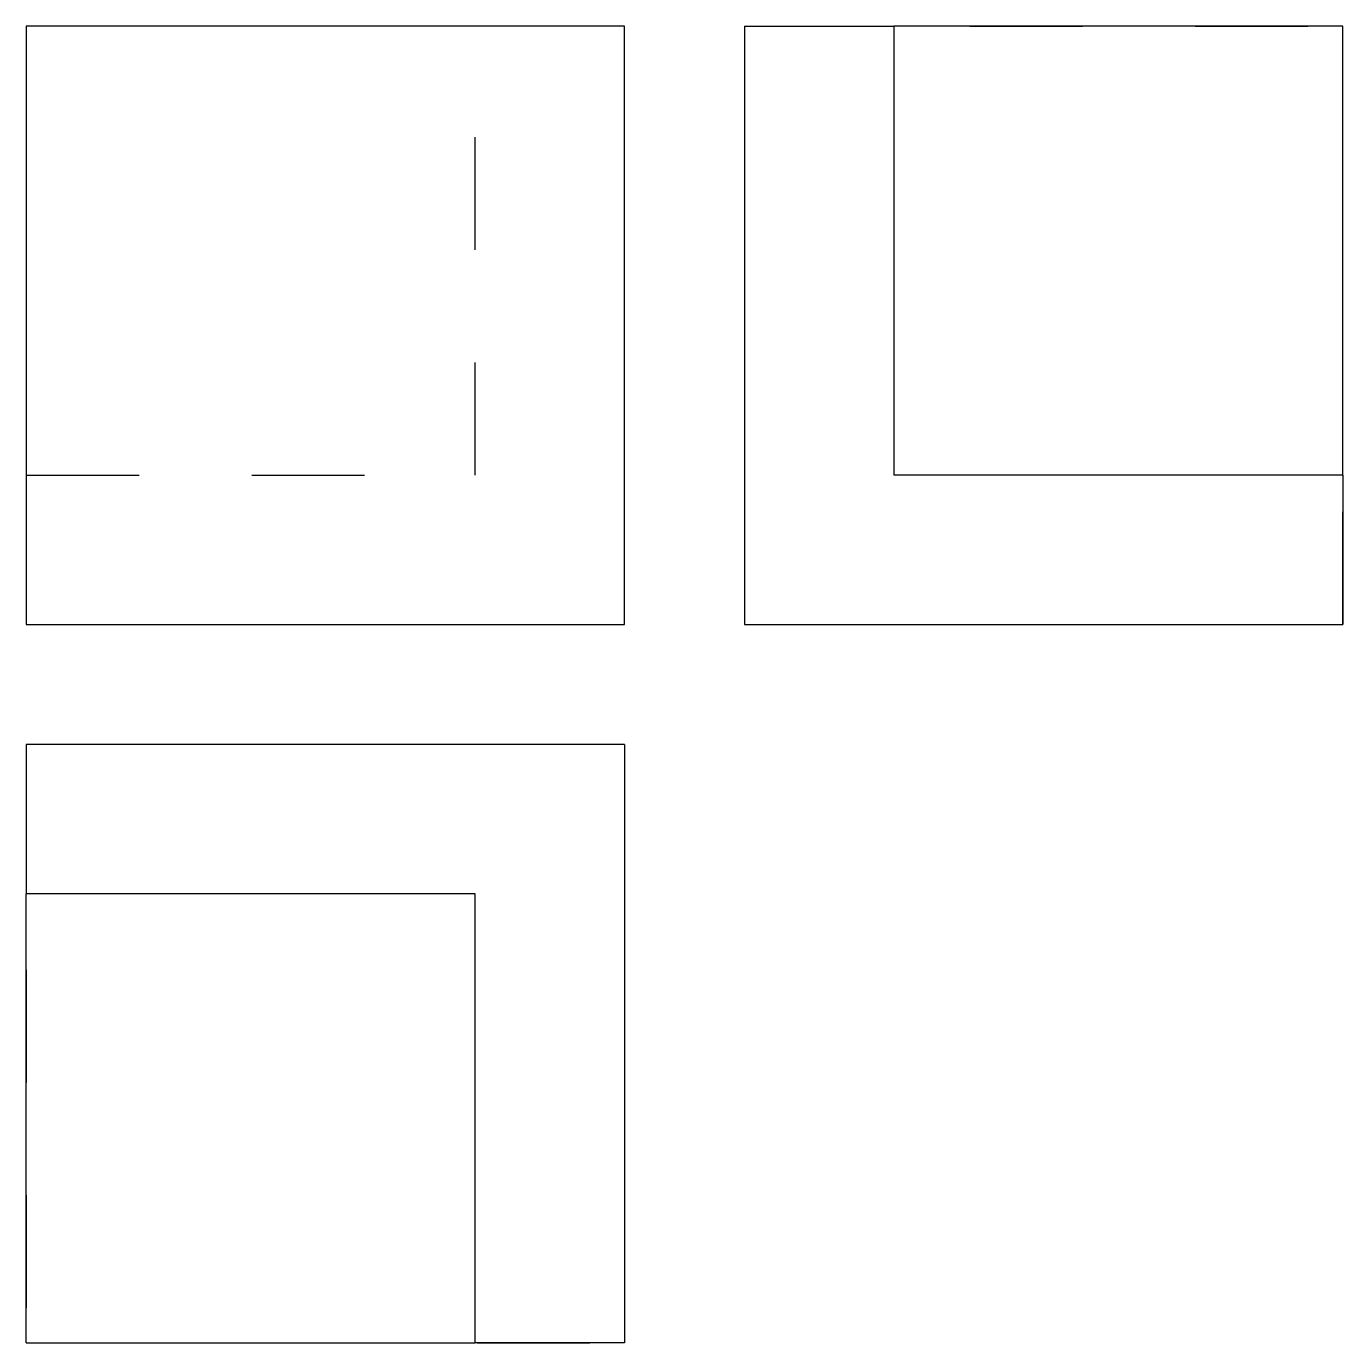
# Model space of a CAD drawing. Extents: x 0 to 1.17, y 0 to 1.17.
import ezdxf

# ---------------------------------------------------------------- set-up
doc = ezdxf.new("R2010")
doc.units = 0
doc.linetypes.add('HIDDEN', pattern=[0.026547, 0.017707, -0.00884])
for name, color, linetype in [('FRONT', 7, 'CONTINUOUS'), ('FRONT_HID', 7, 'HIDDEN'), ('LEFT', 7, 'CONTINUOUS'), ('LEFT_HID', 7, 'HIDDEN'), ('TOP', 7, 'CONTINUOUS'), ('TOP_HID', 7, 'HIDDEN')]:
    doc.layers.add(name, color=color, linetype=linetype)

msp = doc.modelspace()

# ---------------------------------------------------------------- linework, layer by layer
at = {"layer": 'FRONT'}
for p, q in [((0, 1.168081), (0, 0.637135)), ((0.530946, 1.168081), (0, 1.168081)), ((0.530946, 0.637135), (0.530946, 1.168081)), ((0, 0.637135), (0.530946, 0.637135))]:
    msp.add_line(p, q, dxfattribs=at)
at = {"layer": 'FRONT_HID', "linetype": 'HIDDEN'}
for p, q in [((0, 1.168081), (0, 0.769871)), ((0.398209, 1.168081), (0, 1.168081)), ((0.530946, 1.168081), (0.398209, 1.168081)), ((0.398209, 0.769871), (0.398209, 1.168081)), ((0.398209, 0.769871), (0.398209, 1.168081)), ((0, 0.769871), (0, 0.637135)), ((0, 0.769871), (0.398209, 0.769871)), ((0, 0.769871), (0.398209, 0.769871))]:
    msp.add_line(p, q, dxfattribs=at)
at = {"layer": 'LEFT'}
for p, q in [((0.637135, 1.168081), (0.637135, 0.637135)), ((0.637135, 1.168081), (0.769871, 1.168081)), ((0.769871, 1.168081), (0.769871, 0.769871)), ((1.168081, 1.168081), (0.769871, 1.168081)), ((1.168081, 0.769871), (1.168081, 1.168081)), ((1.168081, 0.769871), (0.769871, 0.769871)), ((1.168081, 0.769871), (1.168081, 0.637135)), ((0.637135, 0.637135), (1.168081, 0.637135))]:
    msp.add_line(p, q, dxfattribs=at)
at = {"layer": 'LEFT_HID', "linetype": 'HIDDEN'}
for p in [(0.637135, 1.168081), (1.168081, 0.637135)]:
    msp.add_line(p, (1.168081, 1.168081), dxfattribs=at)
at = {"layer": 'TOP'}
for p, q in [((0, 0.530946), (0, 0.398209)), ((0.530946, 0.530946), (0, 0.530946)), ((0.530946, 0.530946), (0.530946, 0)), ((0, 0), (0, 0.398209)), ((0.398209, 0.398209), (0, 0.398209)), ((0.398209, 0), (0.398209, 0.398209)), ((0, 0), (0.398209, 0)), ((0.530946, 0), (0.398209, 0))]:
    msp.add_line(p, q, dxfattribs=at)
at = {"layer": 'TOP_HID', "linetype": 'HIDDEN'}
for p, q in [((0, 0.530946), (0, 0)), ((0, 0), (0.530946, 0))]:
    msp.add_line(p, q, dxfattribs=at)

doc.saveas('drawing.dxf')
